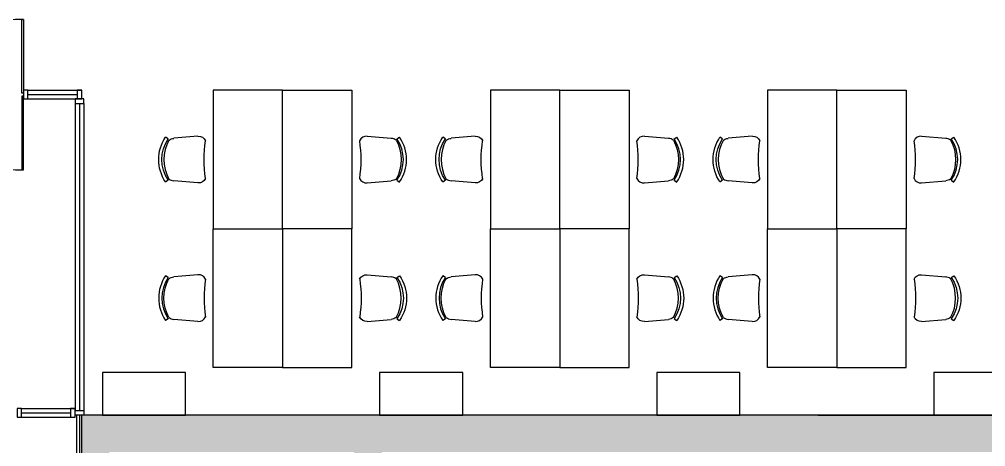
# Model space of a CAD drawing. Header units: millimetres. Extents: x 489570 to 664474, y -400689 to -233120.
# Drawn here: x 538886 to 549345, y -354176 to -349549 of the extents above; entities that cross this region are included whole.
import ezdxf
from ezdxf.lldxf.tags import DXFTag

# ---------------------------------------------------------------- set-up
doc = ezdxf.new("R2010")
doc.units = ezdxf.units.MM
doc.header["$LTSCALE"] = 10
doc.header["$MEASUREMENT"] = 0
for name, color, linetype in [('03AFP', 2, 'Continuous'), ('06ADS', 6, 'Continuous'), ('XREF BB LVL 3$0$X-WTC3-Level 3 segmented$0$FIN', 7, 'Continuous'), ('XREF BB LVL 3$0$X-WTC3-Level 3 segmented$0$HAT', 251, 'Continuous'), ('XREF BB LVL 3$0$X-WTC3-Level 3 segmented$0$PAR-FUL', 2, 'Continuous'), ('XREF BB LVL 3$0$X-WTC3-Level 3 segmented$0$SHE', 7, 'Continuous'), ('XREF WTC3 FPPP MAY09 1$0$X-WTC3-Level 3 segmented$0$PAR-FUL', 2, 'Continuous')]:
    doc.layers.add(name, color=color, linetype=linetype)
tags = doc.linetypes.add('XREF WTC3 FPPP MAY09 1$0$X-WTC3-Level 3 segmented$0$HIDDEN', pattern=[0.375, 0.25, -0.125]).pattern_tags.tags
tags[6:7] = [DXFTag(74, 4), DXFTag(75, 0), DXFTag(340, '0'), DXFTag(46, 1.0), DXFTag(50, 0.0), DXFTag(44, 0.0), DXFTag(45, 0.0)]
tags[4:5] = [DXFTag(74, 4), DXFTag(75, 0), DXFTag(340, '0'), DXFTag(46, 1.0), DXFTag(50, 0.0), DXFTag(44, 0.0), DXFTag(45, 0.0)]

# ---------------------------------------------------------------- blocks, each defined once
blk = doc.blocks.new('XREF WTC3 FPPP MAY09 1$0$ks')
for p, q in [((-224, 438), (-243, 467)), ((224, 438), (243, 467)), ((-253, 117), (-230, 378)), ((253, 117), (230, 378))]:
    blk.add_line(p, q)
blk.add_arc((0, 49), 436, 61.0043, 118.9957)
at = {"extrusion": (0, 0, -1)}
for centre, major_axis, ratio, start_param, end_param in [((0, 112), (-304, 304), 1, 0.185348, 1.385448), ((0, 112), (-280, 280), 1, 0.185348, 1.385448), ((127, 369), (73, 73), 1, 0.160001, 0.69866), ((-153, 121), (88.6, 52.9), 0.876356, 2.588527, 3.694659), ((153, 121), (-88.6, 52.9), 0.876356, 2.588527, 3.694659), ((0, -1288), (-947, 947), 1, 0.63229, 0.938507)]:
    blk.add_ellipse(centre, major_axis=major_axis, ratio=ratio, start_param=start_param, end_param=end_param, dxfattribs=at)
blk.add_ellipse((-127, 369), major_axis=(-73, 73), ratio=1, start_param=0.160001, end_param=0.69866)
blk = doc.blocks.new('XREF BB LVL 3$0$X-WTC3-Level 3 segmented$0$CORE3-8')
at = {"layer": 'XREF BB LVL 3$0$X-WTC3-Level 3 segmented$0$HAT'}
blk.add_hatch(color=256, dxfattribs=at).paths.add_polyline_path([(1850, -11440), (1550, -11440), (1550, -14950), (9325, -14950), (9325, -1550), (6175, -1550), (6175, -2250), (6375, -2250), (6375, -1850), (8925, -1850), (8925, -4500), (6175, -4500), (6175, -4800), (8925, -4800), (8925, -11440), (2900, -11440), (2900, -11740), (8925, -11740), (8925, -14550), (1850, -14550)])
at = {"layer": 'XREF BB LVL 3$0$X-WTC3-Level 3 segmented$0$FIN'}
for p, q in [((5825, -1500), (9325, -1500)), ((5855, -1530), (9325, -1530)), ((9325, -1550), (9325, -1500))]:
    blk.add_line(p, q, dxfattribs=at)
at = {"layer": 'XREF BB LVL 3$0$X-WTC3-Level 3 segmented$0$SHE'}
for p, q in [((9325, -1550), (6175, -1550)), ((9325, -14950), (9325, -1550))]:
    blk.add_line(p, q, dxfattribs=at)

msp = doc.modelspace()

# ---------------------------------------------------------------- linework, layer by layer
msp.add_line((547532, -353834.2), (549177, -353834.2))
at = {"layer": '03AFP'}
for points in [[(540985.2, -351817.6), (541735.2, -351817.6), (541735.2, -350317.6), (540985.2, -350317.6)], [(542485.2, -351817.6), (541735.2, -351817.6), (541735.2, -350317.6), (542485.2, -350317.6)], [(543985.2, -351817.6), (544735.2, -351817.6), (544735.2, -350317.6), (543985.2, -350317.6)], [(545485.2, -351817.6), (544735.2, -351817.6), (544735.2, -350317.6), (545485.2, -350317.6)], [(546985.2, -351817.6), (547735.2, -351817.6), (547735.2, -350317.6), (546985.2, -350317.6)], [(548485.2, -351817.6), (547735.2, -351817.6), (547735.2, -350317.6), (548485.2, -350317.6)], [(540985.2, -351817.6), (541735.2, -351817.6), (541735.2, -353317.6), (540985.2, -353317.6)], [(542485.2, -351817.6), (541735.2, -351817.6), (541735.2, -353317.6), (542485.2, -353317.6)], [(543985.2, -351817.6), (544735.2, -351817.6), (544735.2, -353317.6), (543985.2, -353317.6)], [(545485.2, -351817.6), (544735.2, -351817.6), (544735.2, -353317.6), (545485.2, -353317.6)], [(546985.2, -351817.6), (547735.2, -351817.6), (547735.2, -353317.6), (546985.2, -353317.6)], [(548485.2, -351817.6), (547735.2, -351817.6), (547735.2, -353317.6), (548485.2, -353317.6)], [(539785.4, -353834.2), (540684.9, -353834.2), (540684.9, -353374.2), (539785.4, -353374.2)], [(542785.4, -353834.2), (543684.9, -353834.2), (543684.9, -353374.2), (542785.4, -353374.2)], [(545785.4, -353834.2), (546684.9, -353834.2), (546684.9, -353374.2), (545785.4, -353374.2)], [(548785.4, -353834.2), (549684.9, -353834.2), (549684.9, -353374.2), (548785.4, -353374.2)]]:
    msp.add_lwpolyline(points, close=True, dxfattribs=at)
at = {"layer": '06ADS', "color": 1}
for p, q in [((538979.6, -350317.6), (539563.2, -350317.6)), ((538979.6, -350411.6), (539563.2, -350411.6))]:
    msp.add_line(p, q, dxfattribs=at)
at = {"layer": '06ADS'}
msp.add_line((538979.6, -350364.6), (539513.2, -350364.6), dxfattribs=at)
for points in [[(538929.6, -350349.6), (538914.6, -350349.6), (538914.6, -349549.6), (538929.6, -349549.6)], [(538929.6, -350411.6), (538979.6, -350411.6), (538979.6, -350317.6), (538929.6, -350317.6)], [(539513.2, -350411.6), (539563.2, -350411.6), (539563.2, -350317.6), (539513.2, -350317.6)], [(538929.6, -350379.6), (538914.6, -350379.6), (538914.6, -351179.6), (538929.6, -351179.6)], [(539585.2, -350461.6), (539585.2, -350411.6), (539491.2, -350411.6), (539491.2, -350461.6)], [(538861, -353856.2), (538911, -353856.2), (538911, -353762.2), (538861, -353762.2)], [(539441.2, -353856.2), (539491.2, -353856.2), (539491.2, -353762.2), (539441.2, -353762.2)], [(539491.2, -353834.2), (539491.2, -353784.2), (539585.2, -353784.2), (539585.2, -353834.2)]]:
    msp.add_lwpolyline(points, close=True, dxfattribs=at)
at = {"layer": '06ADS', "color": 1}
for points in [[(539491.2, -350461.6), (539491.2, -353784.2)], [(539585.2, -350461.6), (539585.2, -353784.2)], [(538911, -353762.2), (539479.6, -353762.2)], [(538911, -353762.2), (539441.2, -353762.2)], [(538911, -353856.2), (539479.6, -353856.2)], [(538911, -353856.2), (539441.2, -353856.2)]]:
    msp.add_lwpolyline(points, dxfattribs=at)
at = {"layer": '06ADS'}
for points in [[(539538.2, -350461.6), (539538.2, -353784.2)], [(538911, -353809.2), (539441.2, -353809.2)]]:
    msp.add_lwpolyline(points, dxfattribs=at)
at = {"layer": '06ADS', "color": 1, "linetype": 'XREF WTC3 FPPP MAY09 1$0$X-WTC3-Level 3 segmented$0$HIDDEN'}
for centre, start, end in [((538902.4, -350425.4), 88.21787, 175.03921), ((538902.4, -350303.9), 184.96079, 271.78213)]:
    msp.add_arc(centre, 876, start, end, dxfattribs=at)
at = {"layer": 'XREF BB LVL 3$0$X-WTC3-Level 3 segmented$0$PAR-FUL'}
msp.add_line((539509.7, -353834.2), (539509.7, -353834.2), dxfattribs=at)
at = {"layer": 'XREF WTC3 FPPP MAY09 1$0$X-WTC3-Level 3 segmented$0$PAR-FUL'}
msp.add_line((539529.6, -353834.2), (539529.6, -353834.2), dxfattribs=at)

# ---------------------------------------------------------------- block references
at = {"rotation": 90}
msp.add_blockref('XREF BB LVL 3$0$X-WTC3-Level 3 segmented$0$CORE3-8', (538009.7, -363159.2), dxfattribs=at)
at = {"layer": '03AFP'}
for p, rotation in [((540936.1, -351067.6), 90), ((543936.1, -351067.6), 90), ((546936.1, -351067.6), 90), ((542534.2, -352567.6), 270), ((545534.2, -352567.6), 270), ((548534.2, -352567.6), 270)]:
    msp.add_blockref('XREF WTC3 FPPP MAY09 1$0$ks', p, dxfattribs=dict(at, rotation=rotation))
at = {"layer": '03AFP', "xscale": -1}
for p, rotation in [((542534.2, -351067.6), 270), ((545534.2, -351067.6), 270), ((548534.2, -351067.6), 270), ((540936.1, -352567.6), 90), ((543936.1, -352567.6), 90), ((546936.1, -352567.6), 90)]:
    msp.add_blockref('XREF WTC3 FPPP MAY09 1$0$ks', p, dxfattribs=dict(at, rotation=rotation))

doc.saveas('drawing.dxf')
